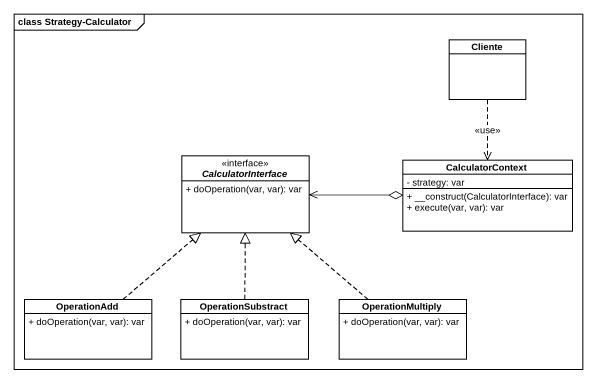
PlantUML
@startuml
mainframe class Strategy-Calculator
hide circle
hide empty members
skinparam classAttributeIconSize 0
class Cliente
interface CalculatorInterface {
  + doOperation(var, var): var
}
class CalculatorContext {
  - strategy: var
  + __construct(CalculatorInterface): var
  + execute(var, var): var
}
class OperationAdd {
  + doOperation(var, var): var
}
class OperationSubstract {
  + doOperation(var, var): var
}
class OperationMultiply {
  + doOperation(var, var): var
}
Cliente ..> CalculatorContext : <<use>>
CalculatorInterface <-right-o CalculatorContext
OperationAdd .up.|> CalculatorInterface
OperationSubstract .up.|> CalculatorInterface
OperationMultiply .up.|> CalculatorInterface
@enduml
